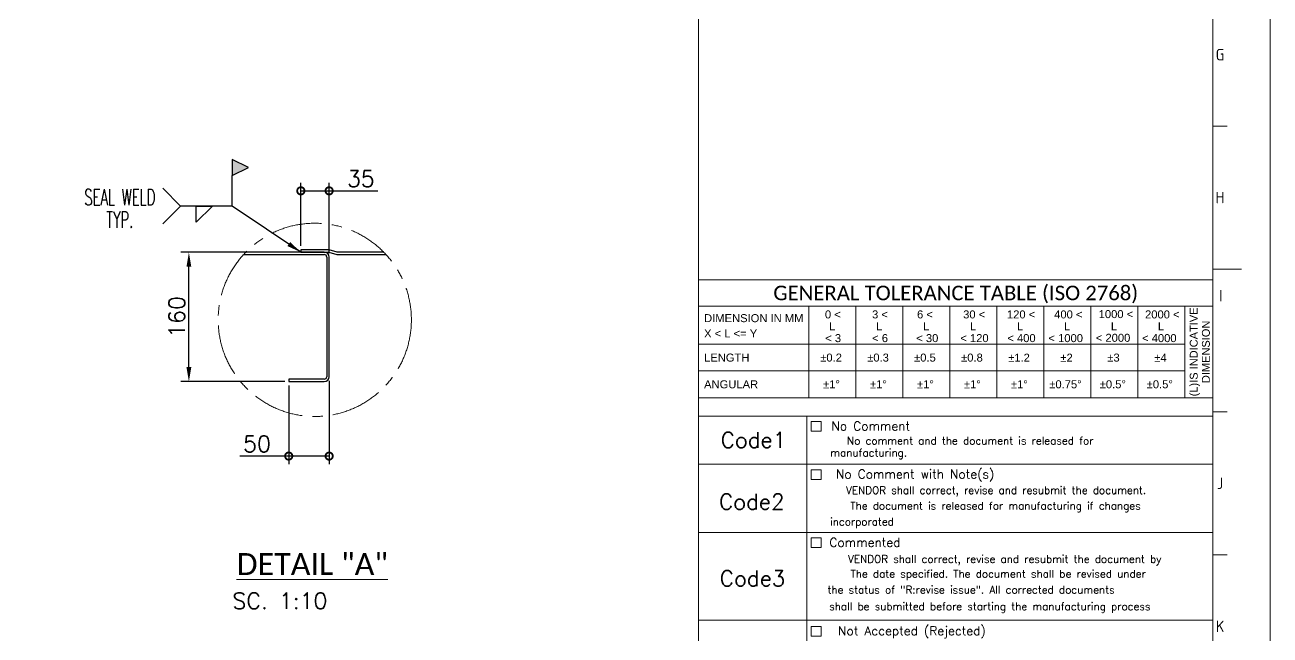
# Model space of a CAD drawing. Header units: inches. Extents: x -15980 to 45789, y -23276 to 2417.
# Drawn here: x 42708 to 45789, y -18276 to -16766 of the extents above; entities that cross this region are included whole.
import ezdxf
from ezdxf.enums import TextEntityAlignment as Align

# ---------------------------------------------------------------- set-up
doc = ezdxf.new("R2010")
doc.units = ezdxf.units.IN
doc.header["$MEASUREMENT"] = 0
doc.linetypes.add('CENTER', pattern=[50.8, 31.75, -6.35, 6.35, -6.35])
for name, color, linetype, lineweight in [('CADRE', 254, 'Continuous', 5), ('Center line', 181, 'CENTER', 5), ('Plot Plan', 9, 'Continuous', 0), ('TEXT', 2, 'Continuous', 13), ('TITLE BLOCK', 8, 'Continuous', 9)]:
    doc.layers.add(name, color=color, linetype=linetype, lineweight=lineweight)
doc.layers.add('dim', color=82, linetype='Continuous')
doc.styles.add('DIM', font='romans.shx')
doc.styles.add('ISO Proportional', font='isocp.shx')
doc.styles.add('ROMANS', font='ROMANS.shx', dxfattribs={"width": 0.9, "bigfont": '@extfont2.shx'})
doc.styles.add('ROMANT', font='romanst.shx')
doc.styles.get("Standard").update_dxf_attribs({"font": 'arial.ttf'})
doc.styles.add('style4', font='calibri.ttf')
doc.dimstyles.new('1x20', dxfattribs={"dimscale": 20, "dimtxt": 2, "dimasz": 1.8, "dimexe": 1, "dimexo": 0.5, "dimgap": 0.5, "dimtad": 1, "dimdsep": 46, "dimtxsty": 'DIM', "dimcen": 0, "dimclrd": 256, "dimclre": 256, "dimclrt": 2, "dimadec": 0, "dimazin": 0, "dimtfac": 1, "dimtmove": 0, "dimatfit": 3, "dimfxl": 0.7, "dimlwd": -1, "dimlwe": -1, "dimarcsym": 1})
doc.dimstyles.new('2x20', dxfattribs={"dimscale": 20, "dimtxt": 2, "dimasz": 1.8, "dimexe": 1, "dimexo": 0.5, "dimgap": 0.5, "dimtad": 1, "dimlfac": 0.5, "dimdsep": 46, "dimtxsty": 'DIM', "dimcen": 0, "dimclrd": 256, "dimclre": 256, "dimclrt": 2, "dimadec": 0, "dimazin": 0, "dimtfac": 1, "dimtmove": 0, "dimatfit": 3, "dimfxl": 0.7, "dimlwd": -1, "dimlwe": -1, "dimarcsym": 1})
pattern_1 = [(37.5, (-17541.0668, 12835.2402), (-0.025197343, 0.770729508), [0, -0.608, 0, -0.68, 0, -0.65]), (7.5, (-17541.0668, 12835.2402), (0.70791068, 1.128858426), [0, -0.328, 0, -0.548, 0, -0.21]), (327.5, (-17541.5588, 12835.2402), (1.245656745, 0.002263621), [0, -0.2, 0, -0.72, 0, -0.94]), (317.5, (-17541.5588, 12835.2402), (1.20245064, 0.351070226), [0, -0.1, 0, -0.472, 0, -0.54])]

# ---------------------------------------------------------------- blocks, each defined once
blk = doc.blocks.new('A$C80b582a2')
for p, q in [((131.3, 203.2), (34.1, 203.2)), ((31.3, 200.2), (131.3, 200.2)), ((134.3, 197.2), (134.3, 49.2)), ((137.3, 49.2), (137.3, 197.2)), ((131.3, 46.2), (87.3, 46.2)), ((87.3, 46.2), (87.3, 43.2)), ((87.3, 43.2), (131.3, 43.2))]:
    blk.add_line(p, q)
blk.add_lwpolyline([(204.9, 203.2), (147.1, 203.2), (137.3, 206.2), (102.3, 206.2), (102.3, 203.2), (136.8, 203.2), (146.7, 200.2), (207.7, 200.2)])
for centre, radius, start, end in [((131.3, 197.2), 6, 0, 90), ((131.3, 197.2), 3, 0, 90), ((131.3, 49.2), 3, 270, 0), ((131.3, 49.2), 6, 270, 0)]:
    blk.add_arc(centre, radius, start, end)
at = {"layer": 'Center line', "ltscale": 2}
blk.add_circle((119.5, 119.5), 119.5, dxfattribs=at)
blk = doc.blocks.new('_DotSmall')
at = {"color": 0, "linetype": 'ByBlock', "const_width": 0.5}
blk.add_lwpolyline([(-0.0625, 0, 1), (0.0625, 0, 1)], format="xyb", close=True, dxfattribs=at)
blk = doc.blocks.new('*D957')
at = {"layer": 'Defpoints', "color": 0, "transparency": 16777216}
for p in [(43460.5, -17176.7), (43390.5, -17322.5), (43460.5, -17340.5)]:
    blk.add_point(p, dxfattribs=at)
at = {"layer": 'dim', "transparency": 16777216}
for p, q in [((43390.5, -17312.5), (43390.5, -17156.7)), ((43460.5, -17330.5), (43460.5, -17156.7)), ((43390.5, -17176.7), (43460.5, -17176.7)), ((43460.5, -17176.7), (43581.3, -17176.7))]:
    blk.add_line(p, q, dxfattribs=at)
at = {"layer": 'dim', "transparency": 16777216, "xscale": 36, "yscale": 36, "zscale": 36, "rotation": 180}
blk.add_blockref('_DotSmall', (43390.5, -17176.7), dxfattribs=at)
at = {"layer": 'dim', "transparency": 16777216, "xscale": 36, "yscale": 36, "zscale": 36}
blk.add_blockref('_DotSmall', (43460.5, -17176.7), dxfattribs=at)
at = {"layer": 'dim', "color": 2, "transparency": 16777216, "insert": (43538.9, -17146.7), "char_height": 40, "attachment_point": 5, "style": 'DIM'}
blk.add_mtext('35', dxfattribs=at)
blk = doc.blocks.new('*D958')
at = {"layer": 'Defpoints', "color": 0, "transparency": 16777216}
for p in [(43360.5, -17648.5), (43460.5, -17636.5), (43360.5, -17832.8)]:
    blk.add_point(p, dxfattribs=at)
at = {"layer": 'dim', "transparency": 16777216}
for p, q in [((43460.5, -17646.5), (43460.5, -17852.8)), ((43360.5, -17658.5), (43360.5, -17852.8)), ((43360.5, -17832.8), (43239.8, -17832.8)), ((43460.5, -17832.8), (43360.5, -17832.8))]:
    blk.add_line(p, q, dxfattribs=at)
at = {"layer": 'dim', "transparency": 16777216, "xscale": 36, "yscale": 36, "zscale": 36, "rotation": 180}
blk.add_blockref('_DotSmall', (43360.5, -17832.8), dxfattribs=at)
at = {"layer": 'dim', "transparency": 16777216, "xscale": 36, "yscale": 36, "zscale": 36}
blk.add_blockref('_DotSmall', (43460.5, -17832.8), dxfattribs=at)
at = {"layer": 'dim', "color": 2, "transparency": 16777216, "insert": (43282.1, -17802.8), "char_height": 40, "attachment_point": 5, "style": 'DIM'}
blk.add_mtext('50', dxfattribs=at)
blk = doc.blocks.new('*D959')
at = {"layer": 'Defpoints', "color": 0, "transparency": 16777216}
for p in [(43113.5, -17328.5), (43266, -17328.5), (43360.5, -17648.5)]:
    blk.add_point(p, dxfattribs=at)
at = {"layer": 'dim', "transparency": 16777216}
for p, q in [((43256, -17328.5), (43093.5, -17328.5)), ((43113.5, -17612.5), (43113.5, -17364.5)), ((43350.5, -17648.5), (43093.5, -17648.5))]:
    blk.add_line(p, q, dxfattribs=at)
for points in [[(43107.5, -17364.5), (43119.5, -17364.5), (43113.5, -17328.5)], [(43107.5, -17612.5), (43119.5, -17612.5), (43113.5, -17648.5)]]:
    blk.add_solid(points, dxfattribs=at)
at = {"layer": 'dim', "color": 2, "transparency": 16777216, "insert": (43083.5, -17488.5), "char_height": 40, "attachment_point": 5, "rotation": 90, "style": 'DIM'}
blk.add_mtext('160', dxfattribs=at)
blk = doc.blocks.new('A$Caa92916d')
h = blk.add_hatch(color=3)
h.dxf.hatch_style = 1
h.paths.add_polyline_path([(0, 40), (0, 0), (40, 20)])
at = {"layer": 'dim'}
for p, q in [((0, 40), (0, 0)), ((40, 20), (0, 40)), ((0, 0), (40, 20))]:
    blk.add_line(p, q, dxfattribs=at)
blk = doc.blocks.new('AAC')
at = {"lineweight": 0, "true_color": 0x00ffff}
h = blk.add_hatch(dxfattribs=at)
h.set_pattern_fill('AR-SAND', color=4, scale=0.4)
h.set_pattern_definition(pattern_1)
h.paths.add_polyline_path([(17.1, 33.8), (13.1, 26), (20.1, 12.2), (17.7, 12.2), (14.1, 5.2), (23.6, 5.2), (26.2, 0), (34.2, 0)])
h.paths.add_polyline_path([(0, 0), (7.9, 0), (15.3, 14.6), (11.3, 22.4)])
h = blk.add_hatch(dxfattribs=at)
h.set_pattern_fill('AR-SAND', color=4, scale=0.4)
h.paths.add_polyline_path([(49, 22.4), (37.7, 0), (45.6, 0), (53, 14.6)])
h.paths.add_polyline_path([(54.7, 33.8), (50.8, 26), (57.7, 12.2), (55.4, 12.2), (51.8, 5.2), (61.3, 5.2), (63.9, 0), (71.8, 0)])
h = blk.add_hatch(dxfattribs=at)
h.set_pattern_fill('AR-SAND', color=4, scale=0.4)
h.set_pattern_definition(pattern_1)
h.paths.add_polyline_path([(84.6, 26.8), (84.6, 33.8, 0.894794), (84.6, 0), (84.6, 7, -0.827064)])
h.paths.add_polyline_path([(94.4, 23), (100, 27.2, 0.206016), (88.3, 33.8), (88.3, 26.8, -0.186394)])
h.paths.add_polyline_path([(100, 6.6), (94.4, 10.8, -0.186394), (88.3, 7), (88.3, 0, 0.206016)])
at = {"lineweight": 0}
for p, q in [((0, 0), (11.3, 22.4)), ((15.3, 14.6), (11.3, 22.4)), ((13.1, 26), (17.1, 33.8)), ((20.1, 12.2), (13.1, 26)), ((34.2, 0), (17.1, 33.8)), ((37.7, 0), (49, 22.4)), ((53, 14.6), (49, 22.4)), ((50.8, 26), (54.7, 33.8)), ((57.7, 12.2), (50.8, 26)), ((71.8, 0), (54.7, 33.8)), ((84.6, 33.8), (84.6, 26.8)), ((88.3, 33.8), (88.3, 26.8)), ((94.4, 23), (100, 27.2)), ((0, 0), (7.9, 0)), ((7.9, 0), (15.3, 14.6)), ((14.1, 5.2), (17.7, 12.2)), ((14.1, 5.2), (23.6, 5.2)), ((17.7, 12.2), (20.1, 12.2)), ((26.2, 0), (23.6, 5.2)), ((26.2, 0), (34.2, 0)), ((37.7, 0), (45.6, 0)), ((45.6, 0), (53, 14.6)), ((51.8, 5.2), (55.4, 12.2)), ((51.8, 5.2), (61.3, 5.2)), ((55.4, 12.2), (57.7, 12.2)), ((63.9, 0), (61.3, 5.2)), ((63.9, 0), (71.8, 0)), ((84.6, 7), (84.6, 0)), ((88.3, 7), (88.3, 0)), ((94.4, 10.8), (100, 6.6))]:
    blk.add_line(p, q, dxfattribs=at)
for radius, start, end in [(17, 96.356, 263.644), (10, 100.8142, 259.1858), (17, 37.2592, 83.823), (10, 37.2592, 79.4928), (10, 280.5072, 322.7408), (17, 276.177, 322.7408)]:
    blk.add_arc((86.5, 16.9), radius, start, end, dxfattribs=at)
blk = doc.blocks.new('AAC LOGO')
at = {"color": 1, "xscale": 0.03937007874015748, "yscale": 0.03937007874015748, "zscale": 0.03937007874015748}
blk.add_blockref('AAC', (37.55, 7.578), dxfattribs=at)
at = {"color": 1, "insert": (37.688, 7.111), "char_height": 0.2, "attachment_point": 1}
blk.add_mtext_dynamic_manual_height_columns('\\pxqd;{\\fArial|b1|i0|c0|p34;\\C9;\\c13289671;ABAN AIR COOLER}', width=3.75435, gutter_width=1, heights=[0.207], dxfattribs=at)
blk = doc.blocks.new('stamp')
at = {"layer": 'Plot Plan', "color": 210, "linetype": 'ByBlock'}
blk.add_lwpolyline([(29827.1, -5869.1), (30005.39, -5869.1), (30005.39, -6069.27), (29827.1, -6069.27)], close=True, dxfattribs=at)
for points in [[(29864.68, -5869.29), (29864.68, -6018.16)], [(29827.1, -5885.72), (30005.39, -5885.72)], [(29827.1, -5909.42), (30005.39, -5909.42)], [(29827.1, -5939.78), (30005.39, -5939.78)], [(29827.1, -5994.39), (30005.39, -5994.39)], [(29827.1, -6018.16), (30005.39, -6018.16)], [(29827.1, -6035.51), (30005.39, -6035.51)], [(29864.68, -6035.51), (29864.68, -6052.39)], [(29827.1, -6052.39), (30005.39, -6052.39)], [(29827.1, -6058.44), (30005.39, -6058.44)], [(29852.18, -6058.44), (29852.18, -6069.27)], [(29877.25, -6058.44), (29877.25, -6069.27)], [(29902.32, -6058.44), (29902.32, -6069.27)], [(29927.4, -6058.44), (29927.4, -6069.27)], [(29952.47, -6058.44), (29952.47, -6069.27)], [(29977.54, -6058.44), (29977.54, -6069.27)], [(29827.1, -6063.81), (30005.39, -6063.81)]]:
    blk.add_lwpolyline(points, dxfattribs=at)
at = {"layer": 'Plot Plan', "linetype": 'ByBlock'}
for points in [[(29866.09, -5870.94), (29869.6, -5870.94), (29869.6, -5874.31), (29866.09, -5874.31)], [(29866.09, -5887.73), (29869.6, -5887.73), (29869.6, -5891.1), (29866.09, -5891.1)], [(29866.09, -5911.32), (29869.6, -5911.32), (29869.6, -5914.68), (29866.09, -5914.68)], [(29866.09, -5942), (29869.6, -5942), (29869.6, -5945.36), (29866.09, -5945.36)], [(29866.09, -5996.61), (29869.6, -5996.61), (29869.6, -5999.98), (29866.09, -5999.98)]]:
    blk.add_lwpolyline(points, close=True, dxfattribs=at)
at = {"color": 1, "xscale": 5.001416705246805, "yscale": 5.001416705246805, "zscale": 5.001416705246805}
blk.add_blockref('AAC LOGO', (29648.78, -6083.44), dxfattribs=at)
at = {"layer": 'CADRE', "color": 2, "style": 'ROMANS'}
for s, height, p in [('No Comment', 3.086, (29886.8, -5872.56)), ('Code1', 5.453, (29846.14, -5877.39)), ('No Comment with Note(s)', 3.0855, (29902.18, -5889.2)), ('Code2', 5.453, (29845.56, -5898.8)), ('Commented', 3.086, (29884.78, -5912.88)), ('Code3', 5.453, (29845.83, -5925.35)), ('Not Accepted (Rejected)', 3.0855, (29901.07, -5943.51)), ('Code4', 5.453, (29846.67, -5965.12)), ('No Code', 5.453, (29846.67, -6005.42)), ('Above checking results by AAC shall in no way relieve of any liability, obligation', 2.6293, (29914.41, -6023.24)), ('and responsibility of the purchase order and the mutual agreement in writing.', 2.6293, (29912.33, -6028.85)), ('Date:', 2.629, (29871.57, -6038.53)), ('Dept:', 2.629, (29871.6, -6043.85)), ('Signature:', 2.629, (29876.36, -6049.31)), ('Only for internal review:', 2.6293, (29919.96, -6055.41)), ('CV', 3.086, (29840.12, -6060.65)), ('PC', 3.086, (29865.19, -6060.65)), ('PI', 3.086, (29890.26, -6060.65)), ('EL', 3.086, (29915.34, -6060.65)), ('IN', 3.086, (29940.41, -6060.65)), ('ME', 3.086, (29965.49, -6060.65)), ('MA', 3.086, (29990.56, -6060.65)), ('ST', 3.086, (29840.12, -6066.01)), ('DC', 3.086, (29865.19, -6066.01)), ('AR', 3.086, (29890.26, -6066.01)), ('PR', 3.086, (29915.34, -6066.01)), ('SA', 3.086, (29940.41, -6066.01)), ('HV', 3.086, (29965.49, -6066.01)), ('TL', 3.086, (29990.56, -6066.01))]:
    blk.add_text(s, height=height, dxfattribs=at).set_placement(p, align=Align.MIDDLE_CENTER)
at = {"layer": 'CADRE', "color": 2, "style": 'ROMANS', "width": 0.7}
blk.add_text('NO Code (Only for "FOR INFORMATION" Documents and "As Built DWGs")', height=3.0855, dxfattribs=at).set_placement((29934.28, -5998.13), align=Align.MIDDLE_CENTER)
at = {"layer": 'Plot Plan', "color": 2, "linetype": 'ByBlock', "style": 'ROMANT'}
for s, p in [('No comment and the document is released for ', (29922.17, -5877.61)), ('manufacturing.', (29886.08, -5881.79)), ('VENDOR shall correct, revise and resubmit the document.', (29930.24, -5894.8)), ('The document is released for manufacturing if changes ', (29930.95, -5900.2)), ('VENDOR shall correct, revise and resubmit the document by', (29933.24, -5918.64)), ('The date specified. The document shall be revised under', (29930.95, -5923.78))]:
    blk.add_text(s, height=2.6293, dxfattribs=at).set_placement(p, align=Align.MIDDLE_CENTER)
at = {"layer": 'Plot Plan', "color": 2, "linetype": 'ByBlock', "attachment_point": 1, "style": 'ROMANT'}
for s, insert, char_height, width in [('incorporated', (29872.72, -5904.39), 2.6293, 25.1095), ('the status of "R:revise issue". All corrected documents', (29871.8, -5927.98), 2.6293, 120.506), ('shall be submitted before starting the manufacturing process', (29872.4, -5933.73), 2.6293, 129.9595), ('VENDOR shall re-work/re-design/re-specify the contents of the documents according to the comments/ reasons for rejection. All corrected documents shall be resubmitted before starting the Manufacturing Process.\\PIn this case, VENDOR shall not proceed with subsequent work until receiving Code 1 or Code 2 or No Code from EPCC CONTRACTOR/OWNER. VENDOR shall re-submit the documents with the same revision within (10) ten working days (including transmission/mailing time) after receiving the commented documents from EPCC CONTRACTOR/OWNER.', (29872.72, -5947.56), 2.62926, 132.6704), ("Document has been submitted for EPCC CONTRACTOR/OWNER's Information (FI). Consistency, completeness and correctness of document content is Vendor Contractor's responsibility.", (29872.72, -6001.82), 2.62926, 132.6704)]:
    blk.add_mtext(s, dxfattribs=dict(at, insert=insert, char_height=char_height, width=width))
blk = doc.blocks.new('A$C4DB64713')
at = {"layer": 'TITLE BLOCK', "color": 251, "lineweight": 15, "true_color": 0x636466}
for p, q in [((20.72, 0), (20.72, 17.18)), ((29.52, 0), (29.52, 17.18)), ((38.33, 0), (38.33, 17.18)), ((47.13, 0), (47.13, 17.18)), ((55.94, 0), (55.94, 17.18)), ((64.74, 0), (64.74, 17.18)), ((73.55, 0), (73.55, 17.18)), ((82.35, 0), (82.35, 17.18)), ((91.16, 0), (91.16, 17.18)), ((91.16, 10.02), (0.02, 10.02)), ((91.16, 5.01), (0.02, 5.01))]:
    blk.add_line(p, q, dxfattribs=at)
for points in [[(0.02, 17.18), (96.42, 17.18), (96.42, 22.09), (0.02, 22.09)], [(96.42, 0), (0.02, 0), (0.02, 17.18), (96.42, 17.18)]]:
    blk.add_lwpolyline(points, close=True, dxfattribs=at)
at = {"layer": 'TEXT', "style": 'style4'}
blk.add_text('GENERAL TOLERANCE TABLE (ISO 2768)', height=2.7297, dxfattribs=at).set_placement((48.22, 19.63), align=Align.MIDDLE_CENTER)
at = {"layer": 'TEXT'}
for s, height, p in [('0 <', 1.5, (23.71, 15.61)), ('3 <', 1.5, (32.54, 15.61)), ('6 <', 1.5, (40.97, 15.61)), ('30 <', 1.5, (49.61, 15.61)), ('120 <', 1.5, (57.82, 15.61)), ('400 <', 1.5, (66.67, 15.61)), ('1000 <', 1.5, (75.01, 15.67)), ('2000 <', 1.5, (83.7, 15.61)), ('DIMENSION IN MM', 1.4997, (1.06, 14.91)), ('L', 1.5, (24.48, 13.4)), ('L', 1.5, (33.28, 13.4)), ('L', 1.5, (42.09, 13.4)), ('L', 1.5, (50.89, 13.4)), ('L', 1.5, (59.69, 13.4)), ('L', 1.5, (68.5, 13.4)), ('L', 1.5, (77.3, 13.4)), ('L', 1.5, (86.11, 13.4)), ('X < L <= Y', 1.5, (1.06, 12.05)), ('< 3', 1.5, (23.76, 11.17)), ('< 6', 1.5, (32.56, 11.17)), ('< 30', 1.5, (40.82, 11.17)), ('< 120', 1.5, (49.08, 11.17)), ('< 400', 1.5, (57.89, 11.17)), ('< 1000', 1.5, (65.6, 11.17)), ('< 2000', 1.5, (74.47, 11.23)), ('< 4000', 1.5, (83.14, 11.17)), ('LENGTH', 1.5, (1.06, 7.52)), ('±0.2', 1.5, (22.83, 7.52)), ('±0.3', 1.5, (31.63, 7.52)), ('±0.5', 1.5, (40.42, 7.52)), ('±0.8', 1.5, (49.23, 7.52)), ('±1.2', 1.5, (58.05, 7.5)), ('±2', 1.5, (67.83, 7.5)), ('±3', 1.5, (76.63, 7.52)), ('±4', 1.5, (85.44, 7.5)), ('ANGULAR', 1.5, (1.06, 2.51)), ('±1°', 1.5, (23.36, 2.51)), ('±1°', 1.5, (32.16, 2.51)), ('±1°', 1.5, (40.97, 2.51)), ('±1°', 1.5, (49.77, 2.51)), ('±1°', 1.5, (58.58, 2.51)), ('±0.75°', 1.5, (65.75, 2.52)), ('±0.5°', 1.5, (75.21, 2.52)), ('±0.5°', 1.5, (84.01, 2.52))]:
    blk.add_text(s, height=height, dxfattribs=at).set_placement(p, align=Align.MIDDLE_LEFT)
for s, height, p in [('(L)IS INDICATIVE', 1.4794, (92.82, 8.59)), ('DIMENSION', 1.479, (95.1, 8.59))]:
    blk.add_text(s, height=height, rotation=90, dxfattribs=at).set_placement(p, align=Align.MIDDLE_CENTER)
blk = doc.blocks.new('A$Ceb6babff')
at = {"layer": 'CADRE', "color": 3}
blk.add_line((8732.3, 7247.5), (8732.3, 176.8), dxfattribs=at)
at = {"layer": 'CADRE', "color": 2}
for p, q in [((10323.2, 4158.5), (10367.4, 4158.5)), ((10323.2, 3716.5), (10411.6, 3716.5)), ((10323.2, 3274.6), (10367.4, 3274.6)), ((10323.2, 2832.7), (10367.4, 2832.7))]:
    blk.add_line(p, q, dxfattribs=at)
at = {"layer": 'CADRE', "color": 8}
blk.add_lwpolyline([(0, 0), (10500, 0), (10500, 7424.2), (0, 7424.2)], close=True, dxfattribs=at)
at = {"layer": 'CADRE', "color": 4}
blk.add_lwpolyline([(176.8, 7247.5), (10323.2, 7247.5), (10323.2, 176.8), (176.8, 176.8)], close=True, dxfattribs=at)
at = {"layer": 'Plot Plan', "linetype": 'ByBlock'}
blk.add_lwpolyline([(10500, 0), (0, 0), (0, 7424.2), (10500, 7424.2)], close=True, dxfattribs=at)
at = {"layer": 'dim', "ltscale": 2, "xscale": 16.5028286782108, "yscale": 16.5028286782108, "zscale": 16.5028286782108}
blk.add_blockref('A$C4DB64713', (8732, 3318.5), dxfattribs=at)
at = {"layer": 'Plot Plan', "color": 40, "linetype": 'ByBlock', "xscale": 8.923345174405647, "yscale": 8.923345174405647, "zscale": 8.923345174405647}
blk.add_blockref('stamp', (-257425.2, 55633.8), dxfattribs=at)
at = {"layer": 'CADRE', "color": 2, "style": 'ISO Proportional'}
for s, p in [('G', (10345.3, 4379.4)), ('H', (10345.3, 3937.5)), ('I', (10347.7, 3634.3)), ('J', (10345.3, 3053.7)), ('K', (10345.3, 2611.7))]:
    blk.add_text(s, height=35.4, dxfattribs=at).set_placement(p, align=Align.MIDDLE)

msp = doc.modelspace()

# ---------------------------------------------------------------- linework, layer by layer
at = {"color": 1}
msp.add_lwpolyline([(43131.574, -17254.223), (43131.574, -17214.223), (43171.574, -17214.223)], close=True, dxfattribs=at)
at = {"layer": 'dim'}
for p, q in [((43220.929, -17214.223), (43220.929, -17138.808)), ((43092.784, -17214.223), (43048.752, -17170.192)), ((43092.784, -17214.223), (43048.752, -17258.255))]:
    msp.add_line(p, q, dxfattribs=at)

# ---------------------------------------------------------------- block references
for name, p, xscale, yscale, zscale in [('A$Ceb6babff', (37388.56, -20343.245), 0.8, 0.8, 0.8), ('A$C80b582a2', (43185.995, -17734.786), 2, 2, 2)]:
    msp.add_blockref(name, p, dxfattribs=dict(xscale=xscale, yscale=yscale, zscale=zscale))
msp.add_blockref('A$Caa92916d', (43220.929, -17138.808))

# ---------------------------------------------------------------- texts
at = {"layer": 'TEXT', "ltscale": 0.5, "style": 'ROMANS', "width": 0.6}
for s, rotation, p in [('SEAL WELD', 0.000056, (42942.694, -17192.265)), ('TYP.', 359.999944, (42942.694, -17247.971))]:
    msp.add_text(s, height=40, rotation=rotation, dxfattribs=at).set_placement(p, align=Align.MIDDLE_CENTER)
at = {"layer": 'TEXT', "style": 'style4'}
msp.add_text('%%UDETAIL "A"', height=54, dxfattribs=at).set_placement((43418.884, -18099.895), align=Align.MIDDLE_CENTER)
at = {"layer": 'TEXT', "ltscale": 0.5, "style": 'ROMANS'}
msp.add_text('SC. 1:10', height=40, dxfattribs=at).set_placement((43221.374, -18210.854))

# ---------------------------------------------------------------- dimensions: what is measured, and where the dimension line sits
at = {"layer": 'dim'}
dim = msp.add_linear_dim(base=(43460.517, -17176.739), p1=(43390.517, -17322.482), p2=(43460.517, -17340.482), dimstyle='2x20', override={"dimblk1": 'DotSmall', "dimblk2": 'DotSmall', "dimsah": 1}, dxfattribs=at)
dim.commit()
dim.dimension.update_dxf_attribs({"geometry": '*D957', "text_midpoint": (43538.898, -17146.739)})
dim = msp.add_linear_dim(base=(43113.508, -17328.482), p1=(43360.517, -17648.482), p2=(43266.034, -17328.482), angle=90, dimstyle='2x20', dxfattribs=at)
dim.commit()
dim.dimension.update_dxf_attribs({"geometry": '*D959', "text_midpoint": (43083.508, -17488.482)})
dim = msp.add_linear_dim(base=(43360.517, -17832.779), p1=(43460.517, -17636.482), p2=(43360.517, -17648.482), dimstyle='2x20', override={"dimblk1": 'DotSmall', "dimblk2": 'DotSmall', "dimsah": 1}, dxfattribs=at)
dim.commit()
dim.dimension.update_dxf_attribs({"geometry": '*D958', "text_midpoint": (43282.136, -17832.779), "dimtype": 160})

# ---------------------------------------------------------------- leaders
msp.add_leader([(43390.517, -17328.482), (43220.929, -17214.223), (43092.784, -17214.223)], dimstyle='1x20', dxfattribs=at)

doc.saveas('drawing.dxf')
